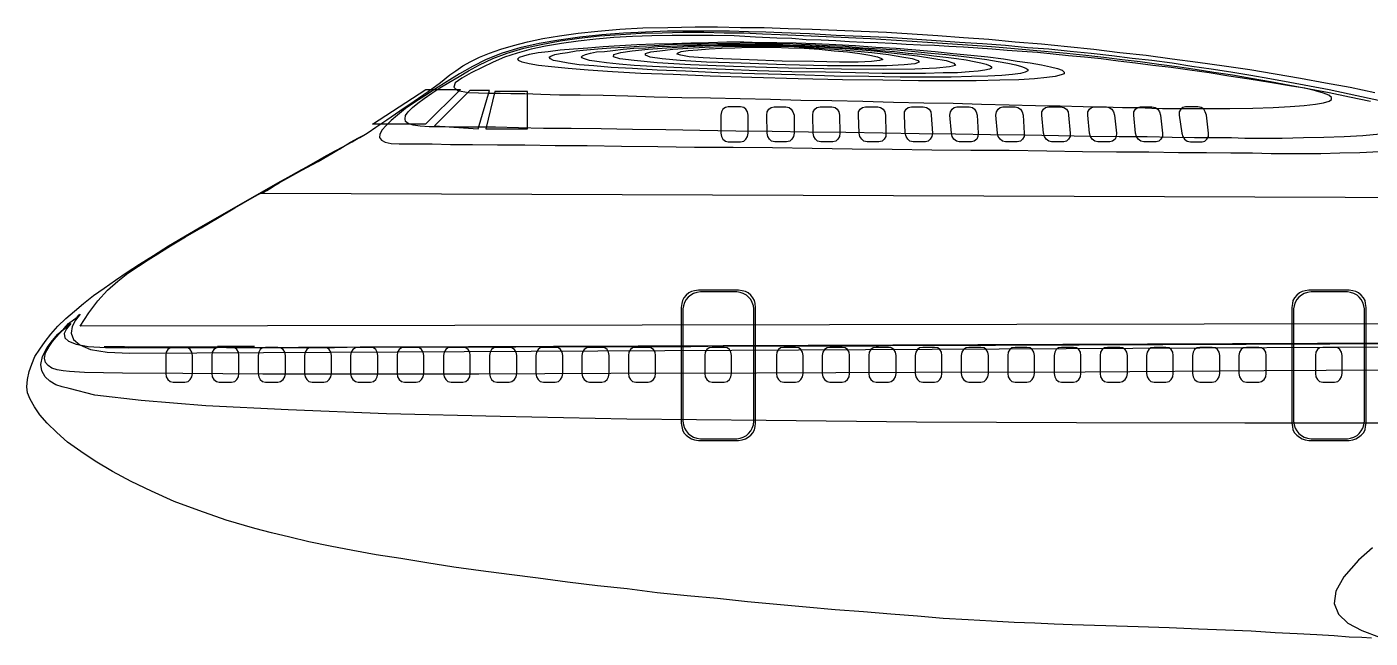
# Model space of a CAD drawing. Extents: x 895 to 2905, y -3 to 221.
# Drawn here: x 894.7 to 958.6, y -1.4 to 27.7 of the extents above; entities that cross this region are included whole.
import ezdxf

# ---------------------------------------------------------------- set-up
doc = ezdxf.new("R2010")
doc.units = 0
doc.header["$MEASUREMENT"] = 0
doc.layers.get('0').update_dxf_attribs({"linetype": 'CONTINUOUS'})

msp = doc.modelspace()

# ---------------------------------------------------------------- linework, layer by layer
at = {"linetype": 'Continuous'}
for points in [[(958.68, -1.391), (958.223, -1.366), (957.613, -1.34), (956.901, -1.289), (956.088, -1.238), (955.148, -1.188), (954.106, -1.137), (952.963, -1.061), (951.743, -1.01), (950.447, -0.959), (949.05, -0.908), (947.576, -0.857), (946.051, -0.807), (944.45, -0.756), (943.586, -0.73), (942.672, -0.679), (941.681, -0.654), (940.613, -0.578), (939.495, -0.527), (938.301, -0.451), (937.081, -0.349), (935.811, -0.248), (934.515, -0.146), (933.168, -0.044), (931.796, 0.083), (930.399, 0.21), (929.001, 0.337), (927.578, 0.489), (926.13, 0.616), (924.707, 0.769), (923.284, 0.947), (921.861, 1.099), (920.438, 1.277), (919.04, 1.455), (917.668, 1.633), (916.322, 1.811), (915.026, 1.989), (913.755, 2.192), (912.51, 2.395), (911.341, 2.573), (910.223, 2.776), (909.156, 2.98), (908.14, 3.183), (907.225, 3.412), (906.361, 3.615), (905.573, 3.818), (904.201, 4.225), (902.905, 4.682), (901.736, 5.114), (900.644, 5.597), (899.678, 6.054), (898.789, 6.537), (897.976, 7.02), (897.289, 7.477), (896.654, 7.935), (896.146, 8.392), (895.689, 8.824), (895.333, 9.23), (895.079, 9.612), (894.875, 9.967), (894.748, 10.272), (894.723, 10.552), (894.748, 10.907), (894.825, 11.289), (894.952, 11.644), (895.104, 12), (895.333, 12.356), (895.587, 12.712), (895.866, 13.067), (896.197, 13.448), (896.578, 13.804), (896.985, 14.16), (897.416, 14.516), (897.899, 14.897), (898.407, 15.253), (898.941, 15.634), (899.5, 16.015), (900.085, 16.396), (900.745, 16.803), (901.457, 17.26), (902.27, 17.743), (903.108, 18.226), (903.998, 18.734), (904.887, 19.242), (905.776, 19.75), (906.666, 20.258), (907.504, 20.716), (908.267, 21.148), (908.978, 21.554), (909.613, 21.885), (910.121, 22.19), (910.503, 22.393), (910.757, 22.52), (910.833, 22.571), (910.96, 22.647), (911.316, 22.901), (911.849, 23.257), (912.459, 23.689), (913.145, 24.146), (913.806, 24.602), (914.39, 25.034), (914.848, 25.39), (915.127, 25.593), (915.458, 25.822), (915.839, 26.025), (916.245, 26.229), (916.728, 26.432), (917.262, 26.61), (917.872, 26.788), (918.532, 26.966), (919.269, 27.118), (920.057, 27.245), (920.946, 27.372), (921.886, 27.474), (922.928, 27.575), (924.021, 27.626), (925.215, 27.652), (926.511, 27.677), (927.578, 27.677), (928.671, 27.652), (929.789, 27.652), (930.932, 27.601), (932.076, 27.575), (933.245, 27.525), (934.413, 27.474), (935.608, 27.423), (936.827, 27.347), (938.047, 27.271), (939.267, 27.169), (940.486, 27.093), (941.732, 26.966), (942.977, 26.864), (944.222, 26.737), (945.467, 26.61), (946.712, 26.457), (947.957, 26.33), (949.202, 26.152), (950.422, 26), (951.667, 25.822), (952.887, 25.644), (954.106, 25.441), (955.3, 25.238), (956.495, 25.009), (957.664, 24.806), (958.832, 24.552)], [(897.264, 13.448), (897.671, 14.084), (898.103, 14.643), (898.56, 15.151), (899.043, 15.583), (899.526, 15.964), (900.034, 16.294), (900.491, 16.599), (900.948, 16.879), (901.558, 17.26), (902.27, 17.692), (903.007, 18.124), (903.794, 18.581), (904.608, 19.064), (905.446, 19.547), (906.259, 20.004), (907.047, 20.462), (907.809, 20.894), (908.521, 21.275), (909.156, 21.656), (909.715, 21.961), (910.198, 22.215), (910.528, 22.418), (910.757, 22.52), (910.833, 22.571), (910.96, 22.647), (911.316, 22.901), (911.849, 23.257), (912.459, 23.689), (913.145, 24.146), (913.806, 24.602), (914.39, 25.034), (914.848, 25.39), (915.127, 25.593), (915.458, 25.822), (915.839, 26.025), (916.245, 26.229), (916.728, 26.432), (917.262, 26.61), (917.872, 26.788), (918.532, 26.966), (919.269, 27.118), (920.057, 27.245), (920.946, 27.372), (921.886, 27.474), (922.928, 27.575), (924.021, 27.626), (925.215, 27.652), (926.511, 27.677), (927.578, 27.677), (928.671, 27.652), (929.789, 27.652), (930.932, 27.601), (932.076, 27.575), (933.245, 27.525), (934.413, 27.474), (935.608, 27.423), (936.827, 27.347), (938.047, 27.271), (939.267, 27.169), (940.486, 27.093), (941.732, 26.966), (942.977, 26.864), (944.222, 26.737), (945.467, 26.61), (946.712, 26.457), (947.957, 26.33), (949.202, 26.152), (950.422, 26), (951.667, 25.822), (952.887, 25.644), (954.106, 25.441), (955.3, 25.238), (956.495, 25.009), (957.664, 24.806), (958.832, 24.552)], [(905.853, 19.75), (905.929, 19.776), (906.03, 19.826), (906.132, 19.903), (906.259, 19.979), (906.386, 20.055), (906.539, 20.157), (906.717, 20.258), (906.945, 20.385), (907.809, 20.868), (908.571, 21.275), (909.232, 21.656), (909.791, 21.986), (910.223, 22.24), (910.553, 22.418), (910.757, 22.52), (910.833, 22.571), (910.96, 22.647), (911.316, 22.901), (911.849, 23.257), (912.459, 23.689), (913.145, 24.146), (913.806, 24.602), (914.39, 25.034), (914.848, 25.39), (915.127, 25.593), (915.458, 25.822), (915.839, 26.025), (916.245, 26.229), (916.728, 26.432), (917.262, 26.61), (917.872, 26.788), (918.532, 26.966), (919.269, 27.118), (920.057, 27.245), (920.946, 27.372), (921.886, 27.474), (922.928, 27.575), (924.021, 27.626), (925.215, 27.652), (926.511, 27.677), (927.578, 27.677), (928.671, 27.652), (929.789, 27.652), (930.932, 27.601), (932.076, 27.575), (933.245, 27.525), (934.413, 27.474), (935.608, 27.423), (936.827, 27.347), (938.047, 27.271), (939.267, 27.169), (940.486, 27.093), (941.732, 26.966), (942.977, 26.864), (944.222, 26.737), (945.467, 26.61), (946.712, 26.457), (947.957, 26.33), (949.202, 26.152), (950.422, 26), (951.667, 25.822), (952.887, 25.644), (954.106, 25.441), (955.3, 25.238), (956.495, 25.009), (957.664, 24.806), (958.832, 24.552)], [(959.544, 24.07), (958.578, 24.272), (957.613, 24.475), (956.673, 24.679), (955.732, 24.857), (954.792, 25.034), (953.852, 25.212), (952.937, 25.365), (951.997, 25.517), (951.057, 25.67), (950.142, 25.797), (949.202, 25.949), (948.236, 26.076), (947.296, 26.178), (946.331, 26.305), (945.34, 26.407), (944.349, 26.508), (943.332, 26.61), (942.316, 26.686), (941.274, 26.788), (940.182, 26.864), (939.089, 26.94), (937.971, 27.016), (936.827, 27.093), (935.659, 27.169), (934.439, 27.22), (933.219, 27.271), (931.949, 27.347), (930.627, 27.398), (929.865, 27.423), (929.052, 27.448), (928.137, 27.474), (927.197, 27.474), (926.206, 27.474), (925.19, 27.474), (924.148, 27.423), (923.106, 27.372), (922.064, 27.296), (921.022, 27.194), (920.031, 27.042), (919.091, 26.889), (918.176, 26.686), (917.338, 26.432), (916.576, 26.127), (915.915, 25.797), (915.305, 25.441), (914.721, 25.085), (914.162, 24.73), (913.653, 24.399), (913.171, 24.095), (912.739, 23.79), (912.358, 23.485), (912.053, 23.231), (911.799, 22.977), (911.621, 22.774), (911.519, 22.571), (911.494, 22.418), (911.595, 22.291), (911.773, 22.19), (912.053, 22.139), (912.434, 22.113), (912.764, 22.113), (913.298, 22.113), (914.009, 22.113), (914.873, 22.088), (915.915, 22.088), (917.109, 22.062), (918.405, 22.062), (919.854, 22.037), (921.378, 22.037), (923.004, 22.012), (924.732, 21.986), (926.486, 21.961), (928.315, 21.961), (930.195, 21.935), (932.076, 21.91), (933.981, 21.885), (935.887, 21.859), (937.768, 21.834), (939.622, 21.808), (941.452, 21.808), (943.231, 21.783), (944.933, 21.758), (946.559, 21.732), (948.084, 21.732), (949.507, 21.707), (950.828, 21.707), (951.997, 21.681), (953.014, 21.681), (953.903, 21.656), (954.589, 21.656), (955.097, 21.656), (955.428, 21.656), (956.266, 21.656), (957.181, 21.681), (958.121, 21.707), (959.061, 21.758)], [(953.395, 22.367), (953.115, 22.367), (952.658, 22.367), (952.023, 22.393), (951.235, 22.393), (950.269, 22.393), (949.202, 22.418), (948.008, 22.444), (946.686, 22.444), (945.289, 22.469), (943.79, 22.494), (942.214, 22.52), (940.563, 22.545), (938.886, 22.571), (937.158, 22.596), (935.43, 22.621), (933.677, 22.647), (931.898, 22.672), (930.17, 22.698), (928.442, 22.723), (926.74, 22.749), (925.113, 22.774), (923.538, 22.799), (922.039, 22.825), (920.616, 22.85), (919.294, 22.85), (918.1, 22.876), (917.008, 22.901), (916.067, 22.901), (915.254, 22.901), (914.619, 22.926), (914.136, 22.926), (913.857, 22.926), (913.425, 22.952), (913.094, 23.003), (912.866, 23.079), (912.739, 23.181), (912.713, 23.308), (912.739, 23.46), (912.866, 23.638), (913.069, 23.841), (913.323, 24.044), (913.628, 24.272), (913.984, 24.526), (914.365, 24.78), (914.797, 25.034), (915.28, 25.314), (915.737, 25.593), (916.245, 25.873), (916.881, 26.178), (917.567, 26.432), (918.354, 26.661), (919.193, 26.839), (920.082, 27.016), (920.997, 27.143), (921.963, 27.245), (922.954, 27.321), (923.945, 27.372), (924.936, 27.398), (925.927, 27.423), (926.917, 27.423), (927.883, 27.398), (928.823, 27.398), (929.713, 27.347), (930.551, 27.321), (931.669, 27.271), (932.736, 27.22), (933.804, 27.169), (934.845, 27.118), (935.836, 27.067), (936.827, 26.991), (937.793, 26.94), (938.759, 26.864), (939.699, 26.813), (940.613, 26.737), (941.528, 26.661), (942.418, 26.584), (943.307, 26.508), (944.196, 26.432), (945.086, 26.33), (945.95, 26.229), (946.814, 26.127), (947.677, 26.025), (948.567, 25.898), (949.431, 25.797), (950.295, 25.67), (951.184, 25.517), (952.073, 25.39), (952.963, 25.238), (953.878, 25.085), (954.792, 24.907), (955.732, 24.73), (956.673, 24.552), (957.638, 24.348), (958.629, 24.146)], [(954.868, 24.857), (953.852, 25.034), (952.861, 25.187), (951.896, 25.339), (950.955, 25.492), (950.041, 25.619), (949.151, 25.746), (948.287, 25.848), (947.449, 25.949), (946.636, 26.051), (945.823, 26.152), (945.035, 26.229), (944.273, 26.305), (943.536, 26.381), (942.799, 26.457), (942.062, 26.508), (941.35, 26.559), (940.639, 26.61), (939.953, 26.661), (939.267, 26.712), (938.581, 26.737), (937.895, 26.788), (937.234, 26.813), (936.548, 26.839), (935.887, 26.889), (935.201, 26.915), (934.54, 26.94), (933.854, 26.966), (933.194, 27.016), (932.508, 27.042), (931.796, 27.067), (931.11, 27.118), (930.399, 27.143), (929.382, 27.194), (928.366, 27.245), (927.375, 27.271), (926.384, 27.271), (925.418, 27.271), (924.453, 27.245), (923.538, 27.22), (922.649, 27.169), (921.785, 27.093), (920.946, 26.991), (920.158, 26.889), (919.396, 26.762), (918.71, 26.61), (918.049, 26.432), (917.44, 26.229), (916.906, 26), (916.372, 25.746), (915.864, 25.492), (915.407, 25.238), (915.102, 25.009), (915.026, 24.806), (915.203, 24.653), (915.737, 24.552), (916.677, 24.526), (916.881, 24.526), (917.236, 24.526), (917.744, 24.501), (918.405, 24.501), (919.167, 24.475), (920.057, 24.45), (921.048, 24.45), (922.14, 24.425), (923.309, 24.399), (924.554, 24.348), (925.876, 24.323), (927.248, 24.298), (928.645, 24.272), (930.094, 24.247), (931.542, 24.196), (933.016, 24.171), (934.49, 24.146), (935.938, 24.095), (937.386, 24.07), (938.784, 24.044), (940.131, 23.994), (941.452, 23.968), (942.697, 23.943), (943.866, 23.917), (944.959, 23.892), (945.95, 23.867), (946.839, 23.841), (947.601, 23.841), (948.236, 23.816), (948.745, 23.79), (949.1, 23.79), (949.304, 23.79), (950.701, 23.79), (951.946, 23.79), (953.039, 23.816), (954.005, 23.841), (954.818, 23.892), (955.478, 23.943), (956.012, 23.994), (956.393, 24.07), (956.673, 24.146), (956.774, 24.221), (956.774, 24.323), (956.647, 24.425), (956.393, 24.526), (956.012, 24.628), (955.504, 24.755), (954.868, 24.857)], [(930.399, 26.94), (931.313, 26.915), (932.228, 26.889), (933.194, 26.839), (934.134, 26.788), (935.1, 26.712), (936.065, 26.661), (937.005, 26.584), (937.92, 26.508), (938.784, 26.407), (939.622, 26.33), (940.436, 26.254), (941.173, 26.152), (941.833, 26.051), (942.443, 25.975), (942.977, 25.873), (943.409, 25.771), (943.739, 25.695), (943.968, 25.619), (944.069, 25.517), (944.069, 25.441), (943.917, 25.39), (943.637, 25.314), (943.231, 25.263), (942.646, 25.212), (941.909, 25.161), (940.995, 25.136), (939.877, 25.111), (938.606, 25.111), (937.132, 25.111), (935.43, 25.136), (933.524, 25.161), (931.415, 25.212), (929.204, 25.263), (927.222, 25.339), (925.469, 25.416), (923.919, 25.466), (922.572, 25.543), (921.429, 25.619), (920.463, 25.695), (919.676, 25.771), (919.066, 25.848), (918.608, 25.924), (918.278, 26), (918.1, 26.076), (918.075, 26.152), (918.151, 26.229), (918.354, 26.305), (918.634, 26.381), (919.04, 26.457), (919.523, 26.508), (920.082, 26.584), (920.717, 26.635), (921.404, 26.686), (922.14, 26.737), (922.928, 26.788), (923.741, 26.839), (924.58, 26.864), (925.444, 26.889), (926.308, 26.915), (927.146, 26.94), (928.01, 26.966), (928.823, 26.966), (929.636, 26.94), (930.399, 26.94)], [(930.399, 26.94), (931.313, 26.915), (932.228, 26.889), (933.194, 26.839), (934.134, 26.788), (935.1, 26.712), (936.065, 26.661), (937.005, 26.584), (937.92, 26.508), (938.784, 26.407), (939.622, 26.33), (940.436, 26.254), (941.173, 26.152), (941.833, 26.051), (942.443, 25.975), (942.977, 25.873), (943.409, 25.771), (943.739, 25.695), (943.968, 25.619), (944.069, 25.517), (944.069, 25.441), (943.917, 25.39), (943.637, 25.314), (943.231, 25.263), (942.646, 25.212), (941.909, 25.161), (940.995, 25.136), (939.877, 25.111), (938.606, 25.111), (937.132, 25.111), (935.43, 25.136), (933.524, 25.161), (931.415, 25.212), (929.204, 25.263), (927.222, 25.339), (925.469, 25.416), (923.919, 25.466), (922.572, 25.543), (921.429, 25.619), (920.463, 25.695), (919.676, 25.771), (919.066, 25.848), (918.608, 25.924), (918.278, 26), (918.1, 26.076), (918.075, 26.152), (918.151, 26.229), (918.354, 26.305), (918.634, 26.381), (919.04, 26.457), (919.523, 26.508), (920.082, 26.584), (920.717, 26.635), (921.404, 26.686), (922.14, 26.737), (922.928, 26.788), (923.741, 26.839), (924.58, 26.864), (925.444, 26.889), (926.308, 26.915), (927.146, 26.94), (928.01, 26.966), (928.823, 26.966), (929.636, 26.94), (930.399, 26.94)], [(931.263, 25.39), (929.331, 25.441), (927.604, 25.492), (926.054, 25.568), (924.707, 25.619), (923.538, 25.695), (922.522, 25.746), (921.683, 25.822), (920.997, 25.873), (920.463, 25.949), (920.057, 26.025), (919.777, 26.076), (919.625, 26.152), (919.574, 26.229), (919.65, 26.28), (919.828, 26.356), (920.082, 26.407), (920.438, 26.457), (920.845, 26.534), (921.353, 26.584), (921.886, 26.635), (922.496, 26.686), (923.157, 26.712), (923.843, 26.762), (924.554, 26.788), (925.291, 26.839), (926.028, 26.864), (926.79, 26.864), (927.527, 26.889), (928.29, 26.889), (929.001, 26.915), (929.713, 26.889), (930.373, 26.889), (931.161, 26.864), (931.974, 26.839), (932.813, 26.788), (933.651, 26.762), (934.49, 26.686), (935.328, 26.635), (936.141, 26.584), (936.954, 26.508), (937.717, 26.432), (938.454, 26.356), (939.165, 26.28), (939.8, 26.203), (940.385, 26.127), (940.918, 26.025), (941.376, 25.949), (941.757, 25.873), (942.036, 25.797), (942.24, 25.721), (942.341, 25.644), (942.341, 25.593), (942.214, 25.517), (941.986, 25.466), (941.604, 25.416), (941.096, 25.365), (940.436, 25.339), (939.648, 25.314), (938.682, 25.289), (937.564, 25.289), (936.268, 25.289), (934.769, 25.314), (933.118, 25.339), (931.263, 25.39)], [(931.11, 25.543), (929.458, 25.593), (927.959, 25.644), (926.638, 25.695), (925.495, 25.746), (924.478, 25.797), (923.614, 25.848), (922.903, 25.898), (922.293, 25.975), (921.835, 26.025), (921.48, 26.076), (921.251, 26.152), (921.124, 26.203), (921.099, 26.254), (921.149, 26.305), (921.302, 26.356), (921.531, 26.432), (921.81, 26.483), (922.191, 26.508), (922.598, 26.559), (923.081, 26.61), (923.589, 26.661), (924.148, 26.686), (924.732, 26.737), (925.342, 26.762), (925.977, 26.788), (926.613, 26.813), (927.273, 26.813), (927.908, 26.839), (928.544, 26.839), (929.179, 26.839), (929.789, 26.839), (930.348, 26.839), (931.034, 26.813), (931.72, 26.788), (932.431, 26.762), (933.168, 26.712), (933.88, 26.686), (934.591, 26.635), (935.303, 26.559), (935.989, 26.508), (936.65, 26.432), (937.285, 26.381), (937.869, 26.305), (938.428, 26.229), (938.936, 26.178), (939.394, 26.102), (939.775, 26.025), (940.105, 25.975), (940.359, 25.898), (940.537, 25.822), (940.613, 25.771), (940.613, 25.721), (940.512, 25.67), (940.283, 25.619), (939.978, 25.568), (939.546, 25.543), (938.987, 25.492), (938.301, 25.492), (937.463, 25.466), (936.497, 25.466), (935.404, 25.466), (934.134, 25.492), (932.711, 25.517), (931.11, 25.543)], [(930.958, 25.721), (928.34, 25.797), (926.282, 25.873), (924.707, 25.975), (923.614, 26.076), (922.928, 26.152), (922.623, 26.254), (922.649, 26.356), (922.979, 26.457), (923.513, 26.534), (924.275, 26.61), (925.164, 26.686), (926.155, 26.737), (927.222, 26.788), (928.29, 26.813), (929.357, 26.813), (930.322, 26.813), (931.466, 26.762), (932.66, 26.712), (933.88, 26.635), (935.023, 26.534), (936.116, 26.407), (937.081, 26.305), (937.869, 26.178), (938.454, 26.076), (938.809, 25.949), (938.886, 25.848), (938.606, 25.771), (937.996, 25.721), (936.954, 25.67), (935.455, 25.644), (933.473, 25.67), (930.958, 25.721)], [(930.805, 25.873), (928.696, 25.949), (927.045, 26), (925.799, 26.076), (924.936, 26.152), (924.376, 26.229), (924.148, 26.33), (924.148, 26.407), (924.402, 26.483), (924.834, 26.534), (925.444, 26.61), (926.155, 26.661), (926.968, 26.712), (927.807, 26.737), (928.671, 26.762), (929.509, 26.762), (930.297, 26.762), (931.212, 26.737), (932.177, 26.686), (933.143, 26.61), (934.058, 26.534), (934.922, 26.457), (935.709, 26.356), (936.345, 26.254), (936.827, 26.178), (937.107, 26.076), (937.158, 26), (936.954, 25.924), (936.446, 25.873), (935.608, 25.822), (934.413, 25.822), (932.813, 25.822), (930.805, 25.873)], [(930.272, 26.712), (930.958, 26.686), (931.695, 26.661), (932.406, 26.61), (933.118, 26.534), (933.753, 26.483), (934.337, 26.407), (934.82, 26.33), (935.176, 26.254), (935.379, 26.178), (935.43, 26.127), (935.277, 26.076), (934.896, 26.025), (934.261, 26), (933.372, 26), (932.177, 26.025), (930.653, 26.051), (929.077, 26.102), (927.832, 26.152), (926.892, 26.203), (926.231, 26.254), (925.825, 26.33), (925.647, 26.381), (925.672, 26.432), (925.85, 26.508), (926.181, 26.559), (926.638, 26.584), (927.172, 26.635), (927.756, 26.661), (928.391, 26.686), (929.052, 26.712), (929.687, 26.712), (930.272, 26.712)], [(913.704, 24.704), (915.356, 24.704), (913.679, 23.053), (911.163, 23.053), (913.704, 24.704)], [(915.788, 24.653), (914.111, 22.977), (916.194, 22.825), (916.728, 24.653), (915.788, 24.653)], [(916.982, 24.602), (916.55, 22.825), (918.532, 22.825), (918.532, 24.602), (916.982, 24.602)], [(928.671, 22.215), (928.823, 22.24), (928.925, 22.342), (929.001, 22.469), (929.027, 22.621), (929.027, 23.485), (929.001, 23.638), (928.925, 23.765), (928.823, 23.841), (928.671, 23.867), (928.086, 23.867), (927.959, 23.841), (927.832, 23.765), (927.756, 23.638), (927.731, 23.485), (927.731, 22.621), (927.756, 22.469), (927.832, 22.342), (927.959, 22.24), (928.086, 22.215), (928.671, 22.215)], [(931.212, 22.621), (931.186, 22.469), (931.11, 22.342), (931.009, 22.24), (930.856, 22.215), (930.297, 22.215), (930.145, 22.24), (930.043, 22.342), (929.967, 22.469), (929.941, 22.621), (929.916, 23.485), (929.941, 23.638), (930.018, 23.765), (930.119, 23.841), (930.272, 23.867), (930.831, 23.867), (930.983, 23.841), (931.085, 23.765), (931.161, 23.638), (931.212, 23.485), (931.212, 22.621)], [(933.397, 22.621), (933.372, 22.469), (933.295, 22.342), (933.194, 22.24), (933.067, 22.215), (932.482, 22.215), (932.33, 22.24), (932.228, 22.342), (932.152, 22.469), (932.127, 22.621), (932.101, 23.485), (932.127, 23.638), (932.203, 23.765), (932.304, 23.841), (932.457, 23.867), (933.016, 23.867), (933.168, 23.841), (933.27, 23.765), (933.346, 23.638), (933.372, 23.485), (933.397, 22.621)], [(935.582, 22.621), (935.582, 22.469), (935.506, 22.342), (935.404, 22.24), (935.252, 22.215), (934.693, 22.215), (934.54, 22.24), (934.439, 22.342), (934.337, 22.469), (934.312, 22.621), (934.286, 23.485), (934.286, 23.638), (934.363, 23.765), (934.464, 23.841), (934.617, 23.867), (935.201, 23.867), (935.328, 23.841), (935.455, 23.765), (935.531, 23.638), (935.557, 23.485), (935.582, 22.621)], [(937.793, 22.621), (937.768, 22.469), (937.691, 22.342), (937.59, 22.24), (937.463, 22.215), (936.878, 22.215), (936.726, 22.24), (936.624, 22.342), (936.548, 22.469), (936.497, 22.621), (936.472, 23.485), (936.472, 23.638), (936.548, 23.765), (936.65, 23.841), (936.802, 23.867), (937.361, 23.867), (937.513, 23.841), (937.641, 23.765), (937.717, 23.638), (937.742, 23.485), (937.793, 22.621)], [(939.978, 22.621), (939.953, 22.469), (939.902, 22.342), (939.775, 22.24), (939.648, 22.215), (939.063, 22.215), (938.936, 22.24), (938.809, 22.342), (938.733, 22.469), (938.708, 22.621), (938.632, 23.485), (938.657, 23.638), (938.733, 23.765), (938.835, 23.841), (938.962, 23.867), (939.546, 23.867), (939.699, 23.841), (939.8, 23.765), (939.877, 23.638), (939.927, 23.485), (939.978, 22.621)], [(942.163, 22.621), (942.163, 22.469), (942.087, 22.342), (941.986, 22.24), (941.833, 22.215), (941.274, 22.215), (941.122, 22.24), (941.02, 22.342), (940.918, 22.469), (940.893, 22.621), (940.817, 23.485), (940.842, 23.638), (940.918, 23.765), (941.02, 23.841), (941.147, 23.867), (941.732, 23.867), (941.859, 23.841), (941.986, 23.765), (942.062, 23.638), (942.113, 23.485), (942.163, 22.621)], [(944.349, 22.621), (944.349, 22.469), (944.273, 22.342), (944.171, 22.24), (944.044, 22.215), (943.459, 22.215), (943.332, 22.24), (943.205, 22.342), (943.129, 22.469), (943.078, 22.621), (943.002, 23.485), (943.002, 23.638), (943.078, 23.765), (943.18, 23.841), (943.332, 23.867), (943.891, 23.867), (944.044, 23.841), (944.171, 23.765), (944.247, 23.638), (944.273, 23.485), (944.349, 22.621)], [(946.559, 22.621), (946.534, 22.469), (946.483, 22.342), (946.356, 22.24), (946.229, 22.215), (945.67, 22.215), (945.518, 22.24), (945.391, 22.342), (945.314, 22.469), (945.264, 22.621), (945.187, 23.485), (945.187, 23.638), (945.264, 23.765), (945.365, 23.841), (945.492, 23.867), (946.077, 23.867), (946.204, 23.841), (946.331, 23.765), (946.407, 23.638), (946.458, 23.485), (946.559, 22.621)], [(948.745, 22.621), (948.745, 22.469), (948.668, 22.342), (948.567, 22.24), (948.44, 22.215), (947.855, 22.215), (947.703, 22.24), (947.576, 22.342), (947.5, 22.469), (947.449, 22.621), (947.373, 23.485), (947.373, 23.638), (947.449, 23.765), (947.55, 23.841), (947.677, 23.867), (948.236, 23.867), (948.389, 23.841), (948.516, 23.765), (948.592, 23.638), (948.643, 23.485), (948.745, 22.621)], [(950.625, 22.215), (950.752, 22.24), (950.854, 22.342), (950.93, 22.469), (950.93, 22.621), (950.828, 23.485), (950.777, 23.638), (950.701, 23.765), (950.574, 23.841), (950.422, 23.867), (949.837, 23.867), (949.71, 23.841), (949.609, 23.765), (949.532, 23.638), (949.532, 23.485), (949.659, 22.621), (949.71, 22.469), (949.786, 22.342), (949.914, 22.24), (950.066, 22.215), (950.625, 22.215)], [(959.087, 22.571), (958.273, 22.494), (957.384, 22.444), (956.419, 22.418), (955.453, 22.393), (954.437, 22.367), (953.395, 22.367)], [(1047.69, 19.223), (905.853, 19.75)], [(929.382, 11.339), (929.382, 14.338), (929.357, 14.516), (929.331, 14.668), (929.255, 14.795), (929.154, 14.922), (929.027, 15.024), (928.899, 15.1), (928.747, 15.126), (928.569, 15.151), (926.663, 15.151), (926.486, 15.126), (926.333, 15.1), (926.206, 15.024), (926.079, 14.922), (925.977, 14.795), (925.901, 14.668), (925.876, 14.516), (925.85, 14.338), (925.85, 11.339)], [(929.306, 11.339), (929.306, 14.262), (929.281, 14.414), (929.23, 14.567), (929.154, 14.719), (929.052, 14.821), (928.95, 14.922), (928.798, 14.998), (928.645, 15.049), (928.493, 15.075), (926.765, 15.075), (926.587, 15.049), (926.435, 14.998), (926.308, 14.922), (926.181, 14.821), (926.079, 14.719), (926.003, 14.567), (925.952, 14.414), (925.927, 14.262), (925.927, 11.289)], [(958.426, 11.339), (958.426, 14.338), (958.4, 14.516), (958.375, 14.668), (958.299, 14.795), (958.197, 14.922), (958.07, 15.024), (957.943, 15.1), (957.791, 15.126), (957.613, 15.151), (955.707, 15.151), (955.529, 15.126), (955.377, 15.1), (955.25, 15.024), (955.123, 14.922), (955.021, 14.795), (954.945, 14.668), (954.919, 14.516), (954.894, 14.338), (954.894, 11.339)], [(958.35, 11.339), (958.35, 14.262), (958.324, 14.414), (958.273, 14.567), (958.197, 14.719), (958.096, 14.821), (957.994, 14.922), (957.841, 14.998), (957.689, 15.049), (957.537, 15.075), (955.809, 15.075), (955.631, 15.049), (955.478, 14.998), (955.351, 14.922), (955.224, 14.821), (955.123, 14.719), (955.046, 14.567), (954.996, 14.414), (954.97, 14.262), (954.97, 11.289)], [(960.992, 8.824), (952.658, 8.824), (944.654, 8.849), (937.031, 8.875), (929.89, 8.951), (923.258, 9.027), (917.236, 9.154), (911.824, 9.281), (907.149, 9.459), (903.235, 9.662), (900.161, 9.916), (897.95, 10.171), (896.73, 10.476), (896.4, 10.552), (896.095, 10.653), (895.816, 10.831), (895.587, 11.035), (895.435, 11.314), (895.384, 11.619), (895.46, 12), (895.689, 12.432), (895.943, 12.762), (896.197, 13.067), (896.476, 13.321), (896.705, 13.576), (896.934, 13.753), (897.112, 13.88), (897.213, 13.982), (897.264, 14.008)], [(962.441, 11.365), (953.573, 11.314), (945.06, 11.263), (936.98, 11.238), (929.433, 11.212), (922.496, 11.187), (916.22, 11.162), (910.681, 11.162), (905.954, 11.162), (902.143, 11.187), (899.271, 11.212), (897.467, 11.238), (896.756, 11.289), (896.451, 11.314), (896.171, 11.365), (895.917, 11.441), (895.739, 11.568), (895.612, 11.721), (895.562, 11.924), (895.612, 12.178), (895.79, 12.483), (895.943, 12.712), (896.121, 12.915), (896.298, 13.118), (896.451, 13.271), (896.603, 13.398), (896.705, 13.499), (896.781, 13.55), (896.807, 13.576)], [(896.807, 13.576), (896.603, 13.321), (896.502, 13.093), (896.527, 12.889), (896.705, 12.737), (897.061, 12.585), (897.645, 12.483), (898.458, 12.432), (899.576, 12.407), (1008.616, 12.847)], [(897.264, 14.008), (897.035, 13.728), (896.883, 13.423), (896.832, 13.118), (896.934, 12.813), (897.239, 12.559), (897.747, 12.33), (898.535, 12.203), (899.627, 12.153), (1007.763, 12.695)], [(1013.075, 13.649), (897.264, 13.448)], [(904.709, 12.432), (904.862, 12.432), (905.217, 12.432), (905.726, 12.432), (906.412, 12.432), (907.276, 12.432), (908.241, 12.432), (909.359, 12.432), (910.579, 12.457), (911.9, 12.457), (913.323, 12.457), (914.822, 12.457), (916.372, 12.457), (917.973, 12.457), (919.625, 12.483), (921.276, 12.483), (922.954, 12.483), (924.631, 12.483), (926.308, 12.483), (927.934, 12.508), (929.535, 12.508), (931.059, 12.508), (932.533, 12.508), (933.931, 12.508), (935.227, 12.508), (936.421, 12.534), (937.513, 12.534), (938.454, 12.534), (939.267, 12.534), (939.902, 12.534), (940.385, 12.534), (940.69, 12.534), (940.791, 12.534), (1008.392, 12.807)], [(899.373, 12.457), (899.348, 12.457), (899.246, 12.457), (899.119, 12.457), (898.966, 12.457), (898.814, 12.457), (898.636, 12.457), (898.509, 12.457), (898.407, 12.457)], [(899.195, 12.457), (899.297, 12.457), (899.449, 12.457), (899.627, 12.457), (899.805, 12.457), (899.983, 12.457), (900.135, 12.457), (900.237, 12.457), (900.262, 12.457)], [(899.957, 12.457), (900.059, 12.457), (900.237, 12.457), (900.415, 12.457), (900.618, 12.457), (900.821, 12.457), (900.974, 12.457), (901.076, 12.457), (901.126, 12.457)], [(900.72, 12.457), (900.847, 12.457), (901.025, 12.457), (901.228, 12.457), (901.457, 12.457), (901.66, 12.457), (901.838, 12.457), (901.965, 12.457), (902.016, 12.457)], [(902.244, 10.78), (902.397, 10.806), (902.498, 10.907), (902.575, 11.035), (902.6, 11.187), (902.6, 12.051), (902.575, 12.203), (902.498, 12.33), (902.397, 12.407), (902.244, 12.432), (901.685, 12.432), (901.533, 12.407), (901.431, 12.33), (901.355, 12.203), (901.33, 12.051), (901.33, 11.187), (901.355, 11.035), (901.431, 10.907), (901.533, 10.806), (901.685, 10.78), (902.244, 10.78)], [(901.482, 12.457), (901.609, 12.457), (901.812, 12.457), (902.041, 12.457), (902.295, 12.457), (902.524, 12.432), (902.727, 12.432), (902.854, 12.432), (902.905, 12.432)], [(902.244, 12.457), (902.397, 12.457), (902.6, 12.457), (902.854, 12.457), (903.108, 12.457), (903.362, 12.432), (903.566, 12.432), (903.718, 12.432), (903.769, 12.432)], [(903.032, 12.457), (903.185, 12.457), (903.413, 12.457), (903.667, 12.457), (903.947, 12.457), (904.226, 12.432), (904.455, 12.432), (904.608, 12.432), (904.658, 12.432)], [(904.455, 10.78), (904.608, 10.806), (904.709, 10.907), (904.785, 11.035), (904.811, 11.187), (904.811, 12.051), (904.785, 12.203), (904.709, 12.33), (904.608, 12.407), (904.455, 12.432), (903.871, 12.432), (903.744, 12.407), (903.617, 12.33), (903.54, 12.203), (903.515, 12.051), (903.515, 11.187), (903.54, 11.035), (903.617, 10.907), (903.744, 10.806), (903.871, 10.78), (904.455, 10.78)], [(905.548, 12.483), (905.497, 12.483), (905.319, 12.483), (905.065, 12.483), (904.785, 12.483), (904.48, 12.483), (904.201, 12.483), (903.947, 12.483), (903.794, 12.483)], [(906.666, 10.78), (906.793, 10.806), (906.92, 10.907), (906.996, 11.035), (907.021, 11.187), (907.021, 12.051), (906.996, 12.203), (906.92, 12.33), (906.793, 12.407), (906.666, 12.432), (906.081, 12.432), (905.929, 12.407), (905.827, 12.33), (905.751, 12.203), (905.726, 12.051), (905.726, 11.187), (905.751, 11.035), (905.827, 10.907), (905.929, 10.806), (906.081, 10.78), (906.666, 10.78)], [(908.851, 10.78), (909.003, 10.806), (909.105, 10.907), (909.181, 11.035), (909.207, 11.187), (909.207, 12.051), (909.181, 12.203), (909.105, 12.33), (909.003, 12.407), (908.851, 12.432), (908.292, 12.432), (908.14, 12.407), (908.038, 12.33), (907.962, 12.203), (907.936, 12.051), (907.936, 11.187), (907.962, 11.035), (908.038, 10.907), (908.14, 10.806), (908.292, 10.78), (908.851, 10.78)], [(911.062, 10.78), (911.214, 10.806), (911.316, 10.907), (911.392, 11.035), (911.417, 11.187), (911.417, 12.051), (911.392, 12.203), (911.316, 12.33), (911.214, 12.407), (911.062, 12.432), (910.477, 12.432), (910.35, 12.407), (910.223, 12.33), (910.147, 12.203), (910.121, 12.051), (910.121, 11.187), (910.147, 11.035), (910.223, 10.907), (910.35, 10.806), (910.477, 10.78), (911.062, 10.78)], [(913.247, 10.78), (913.399, 10.806), (913.501, 10.907), (913.577, 11.035), (913.603, 11.187), (913.603, 12.051), (913.577, 12.203), (913.501, 12.33), (913.399, 12.407), (913.247, 12.432), (912.688, 12.432), (912.535, 12.407), (912.434, 12.33), (912.358, 12.203), (912.332, 12.051), (912.332, 11.187), (912.358, 11.035), (912.434, 10.907), (912.535, 10.806), (912.688, 10.78), (913.247, 10.78)], [(915.458, 10.78), (915.61, 10.806), (915.712, 10.907), (915.788, 11.035), (915.813, 11.187), (915.813, 12.051), (915.788, 12.203), (915.712, 12.33), (915.61, 12.407), (915.458, 12.432), (914.899, 12.432), (914.746, 12.407), (914.644, 12.33), (914.568, 12.203), (914.543, 12.051), (914.543, 11.187), (914.568, 11.035), (914.644, 10.907), (914.746, 10.806), (914.899, 10.78), (915.458, 10.78)], [(917.668, 10.78), (917.795, 10.806), (917.922, 10.907), (917.999, 11.035), (918.024, 11.187), (918.024, 12.051), (917.999, 12.203), (917.922, 12.33), (917.795, 12.407), (917.668, 12.432), (917.084, 12.432), (916.931, 12.407), (916.83, 12.33), (916.753, 12.203), (916.728, 12.051), (916.728, 11.187), (916.753, 11.035), (916.83, 10.907), (916.931, 10.806), (917.084, 10.78), (917.668, 10.78)], [(919.854, 10.78), (920.006, 10.806), (920.108, 10.907), (920.184, 11.035), (920.209, 11.187), (920.209, 12.051), (920.184, 12.203), (920.108, 12.33), (920.006, 12.407), (919.854, 12.432), (919.294, 12.432), (919.142, 12.407), (919.04, 12.33), (918.964, 12.203), (918.939, 12.051), (918.939, 11.187), (918.964, 11.035), (919.04, 10.907), (919.142, 10.806), (919.294, 10.78), (919.854, 10.78)], [(922.064, 10.78), (922.217, 10.806), (922.318, 10.907), (922.395, 11.035), (922.42, 11.187), (922.42, 12.051), (922.395, 12.203), (922.318, 12.33), (922.217, 12.407), (922.064, 12.432), (921.48, 12.432), (921.353, 12.407), (921.226, 12.33), (921.149, 12.203), (921.124, 12.051), (921.124, 11.187), (921.149, 11.035), (921.226, 10.907), (921.353, 10.806), (921.48, 10.78), (922.064, 10.78)], [(924.275, 10.78), (924.402, 10.806), (924.529, 10.907), (924.605, 11.035), (924.631, 11.187), (924.631, 12.051), (924.605, 12.203), (924.529, 12.33), (924.402, 12.407), (924.275, 12.432), (923.69, 12.432), (923.538, 12.407), (923.436, 12.33), (923.36, 12.203), (923.335, 12.051), (923.335, 11.187), (923.36, 11.035), (923.436, 10.907), (923.538, 10.806), (923.69, 10.78), (924.275, 10.78)], [(927.883, 10.78), (928.036, 10.806), (928.137, 10.907), (928.213, 11.035), (928.239, 11.187), (928.239, 12.051), (928.213, 12.203), (928.137, 12.33), (928.036, 12.407), (927.883, 12.432), (927.324, 12.432), (927.172, 12.407), (927.07, 12.33), (926.994, 12.203), (926.968, 12.051), (926.968, 11.187), (926.994, 11.035), (927.07, 10.907), (927.172, 10.806), (927.324, 10.78), (927.883, 10.78)], [(931.288, 10.78), (931.44, 10.806), (931.542, 10.907), (931.618, 11.035), (931.644, 11.187), (931.644, 12.051), (931.618, 12.203), (931.542, 12.33), (931.44, 12.407), (931.288, 12.432), (930.729, 12.432), (930.577, 12.407), (930.475, 12.33), (930.399, 12.203), (930.373, 12.051), (930.373, 11.187), (930.399, 11.035), (930.475, 10.907), (930.577, 10.806), (930.729, 10.78), (931.288, 10.78)], [(933.499, 10.78), (933.651, 10.806), (933.753, 10.907), (933.829, 11.035), (933.854, 11.187), (933.854, 12.051), (933.829, 12.203), (933.753, 12.33), (933.651, 12.407), (933.499, 12.432), (932.914, 12.432), (932.787, 12.407), (932.66, 12.33), (932.584, 12.203), (932.559, 12.051), (932.559, 11.187), (932.584, 11.035), (932.66, 10.907), (932.787, 10.806), (932.914, 10.78), (933.499, 10.78)], [(935.709, 10.78), (935.836, 10.806), (935.963, 10.907), (936.04, 11.035), (936.065, 11.187), (936.065, 12.051), (936.04, 12.203), (935.963, 12.33), (935.836, 12.407), (935.709, 12.432), (935.125, 12.432), (934.972, 12.407), (934.871, 12.33), (934.795, 12.203), (934.769, 12.051), (934.769, 11.187), (934.795, 11.035), (934.871, 10.907), (934.972, 10.806), (935.125, 10.78), (935.709, 10.78)], [(937.895, 10.78), (938.047, 10.806), (938.149, 10.907), (938.225, 11.035), (938.25, 11.187), (938.25, 12.051), (938.225, 12.203), (938.149, 12.33), (938.047, 12.407), (937.895, 12.432), (937.336, 12.432), (937.183, 12.407), (937.081, 12.33), (937.005, 12.203), (936.98, 12.051), (936.98, 11.187), (937.005, 11.035), (937.081, 10.907), (937.183, 10.806), (937.336, 10.78), (937.895, 10.78)], [(940.105, 10.78), (940.258, 10.806), (940.359, 10.907), (940.436, 11.035), (940.461, 11.187), (940.461, 12.051), (940.436, 12.203), (940.359, 12.33), (940.258, 12.407), (940.105, 12.432), (939.521, 12.432), (939.394, 12.407), (939.267, 12.33), (939.191, 12.203), (939.165, 12.051), (939.165, 11.187), (939.191, 11.035), (939.267, 10.907), (939.394, 10.806), (939.521, 10.78), (940.105, 10.78)], [(942.291, 10.78), (942.443, 10.806), (942.545, 10.907), (942.621, 11.035), (942.646, 11.187), (942.646, 12.051), (942.621, 12.203), (942.545, 12.33), (942.443, 12.407), (942.291, 12.432), (941.732, 12.432), (941.579, 12.407), (941.477, 12.33), (941.401, 12.203), (941.376, 12.051), (941.376, 11.187), (941.401, 11.035), (941.477, 10.907), (941.579, 10.806), (941.732, 10.78), (942.291, 10.78)], [(944.501, 10.78), (944.654, 10.806), (944.755, 10.907), (944.832, 11.035), (944.857, 11.187), (944.857, 12.051), (944.832, 12.203), (944.755, 12.33), (944.654, 12.407), (944.501, 12.432), (943.942, 12.432), (943.79, 12.407), (943.688, 12.33), (943.612, 12.203), (943.586, 12.051), (943.586, 11.187), (943.612, 11.035), (943.688, 10.907), (943.79, 10.806), (943.942, 10.78), (944.501, 10.78)], [(946.712, 10.78), (946.839, 10.806), (946.966, 10.907), (947.042, 11.035), (947.068, 11.187), (947.068, 12.051), (947.042, 12.203), (946.966, 12.33), (946.839, 12.407), (946.712, 12.432), (946.127, 12.432), (945.975, 12.407), (945.873, 12.33), (945.797, 12.203), (945.772, 12.051), (945.772, 11.187), (945.797, 11.035), (945.873, 10.907), (945.975, 10.806), (946.127, 10.78), (946.712, 10.78)], [(948.897, 10.78), (949.05, 10.806), (949.151, 10.907), (949.227, 11.035), (949.253, 11.187), (949.253, 12.051), (949.227, 12.203), (949.151, 12.33), (949.05, 12.407), (948.897, 12.432), (948.338, 12.432), (948.186, 12.407), (948.084, 12.33), (948.008, 12.203), (947.982, 12.051), (947.982, 11.187), (948.008, 11.035), (948.084, 10.907), (948.186, 10.806), (948.338, 10.78), (948.897, 10.78)], [(951.108, 10.78), (951.26, 10.806), (951.362, 10.907), (951.438, 11.035), (951.464, 11.187), (951.464, 12.051), (951.438, 12.203), (951.362, 12.33), (951.26, 12.407), (951.108, 12.432), (950.523, 12.432), (950.396, 12.407), (950.269, 12.33), (950.193, 12.203), (950.168, 12.051), (950.168, 11.187), (950.193, 11.035), (950.269, 10.907), (950.396, 10.806), (950.523, 10.78), (951.108, 10.78)], [(953.318, 10.78), (953.446, 10.806), (953.573, 10.907), (953.649, 11.035), (953.674, 11.187), (953.674, 12.051), (953.649, 12.203), (953.573, 12.33), (953.446, 12.407), (953.318, 12.432), (952.734, 12.432), (952.582, 12.407), (952.48, 12.33), (952.404, 12.203), (952.378, 12.051), (952.378, 11.187), (952.404, 11.035), (952.48, 10.907), (952.582, 10.806), (952.734, 10.78), (953.318, 10.78)], [(956.927, 10.78), (957.079, 10.806), (957.181, 10.907), (957.257, 11.035), (957.282, 11.187), (957.282, 12.051), (957.257, 12.203), (957.181, 12.33), (957.079, 12.407), (956.927, 12.432), (956.368, 12.432), (956.215, 12.407), (956.114, 12.33), (956.037, 12.203), (956.012, 12.051), (956.012, 11.187), (956.037, 11.035), (956.114, 10.907), (956.215, 10.806), (956.368, 10.78), (956.927, 10.78)], [(925.85, 11.339), (925.85, 8.824), (925.876, 8.671), (925.901, 8.519), (925.977, 8.366), (926.079, 8.265), (926.206, 8.163), (926.333, 8.087), (926.486, 8.036), (926.663, 8.011), (928.569, 8.011), (928.747, 8.036), (928.899, 8.087), (929.027, 8.163), (929.154, 8.265), (929.255, 8.366), (929.331, 8.519), (929.357, 8.671), (929.382, 8.824), (929.382, 11.339)], [(925.927, 11.289), (925.927, 8.926), (925.952, 8.748), (926.003, 8.595), (926.079, 8.468), (926.181, 8.341), (926.308, 8.239), (926.435, 8.163), (926.587, 8.112), (926.765, 8.087), (928.493, 8.087), (928.645, 8.112), (928.798, 8.163), (928.95, 8.239), (929.052, 8.341), (929.154, 8.468), (929.23, 8.595), (929.281, 8.748), (929.306, 8.926), (929.306, 11.339)], [(954.894, 11.339), (954.894, 8.824), (954.919, 8.671), (954.945, 8.519), (955.021, 8.366), (955.123, 8.265), (955.25, 8.163), (955.377, 8.087), (955.529, 8.036), (955.707, 8.011), (957.613, 8.011), (957.791, 8.036), (957.943, 8.087), (958.07, 8.163), (958.197, 8.265), (958.299, 8.366), (958.375, 8.519), (958.4, 8.671), (958.426, 8.824), (958.426, 11.339)], [(954.97, 11.289), (954.97, 8.926), (954.996, 8.748), (955.046, 8.595), (955.123, 8.468), (955.224, 8.341), (955.351, 8.239), (955.478, 8.163), (955.631, 8.112), (955.809, 8.087), (957.537, 8.087), (957.689, 8.112), (957.841, 8.163), (957.994, 8.239), (958.096, 8.341), (958.197, 8.468), (958.273, 8.595), (958.324, 8.748), (958.35, 8.926), (958.35, 11.339)], [(958.731, 2.903), (958.07, 2.319), (957.359, 1.531), (956.978, 0.845), (956.901, 0.261), (957.105, -0.248), (957.562, -0.679), (958.223, -1.035), (959.061, -1.34)]]:
    msp.add_lwpolyline(points, dxfattribs=at)

doc.saveas('drawing.dxf')
